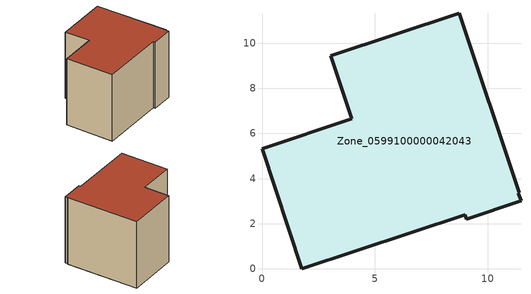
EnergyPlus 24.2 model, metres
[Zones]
Zone_0599100000042043
 floor ground (C_G): 11.34,3.35 11.47,3.02 9.05,2.21 8.99,2.4 1.76,0 0,5.32 3.98,6.64 3.05,9.43 8.73,11.33 11.39,3.37 z0
 wall outside (C_F): 3.98,6.64 0,5.32 1.76,0 8.99,2.4 9.05,2.21 11.47,3.02 11.34,3.35 11.39,3.37 8.73,11.33 3.05,9.43 3.98,6.64 z0:7.99
 roof outside (C_R): 11.39,3.37 8.73,11.33 3.05,9.43 3.98,6.64 0,5.32 1.76,0 8.99,2.4 9.05,2.21 11.47,3.02 11.34,3.35 z7.99
[BUILDING]
Pand.0599100000042043: North Axis=0; Terrain=City; Loads Convergence Tolerance Value=0.04; Temperature Convergence Tolerance Value=0.4; Solar Distribution=FullExterior; Maximum Number of Warmup Days=25; Minimum Number of Warmup Days=1
[Site:Location]
Rotterdam.The.Hague.AP_ZH_NLD Design_Conditions: Latitude=51.96; Longitude=4.45; Time Zone=1; Elevation=-4.5
[SITE:GROUNDTEMPERATURE:BUILDINGSURFACE]
18, 18, 18, 18, 18, 18, 18, 18, 18, 18, 18, 18
[MATERIAL] Thermal Absorptance=0.9; Solar Absorptance=0.7; Visible Absorptance=0.7
Name | Roughness | Thickness | Conductivity | Density | Specific Heat
G.TC.1975-1991 | MediumSmooth | 0.15 | 0.288461 | 540 | 1210
F.TC.1975-1991 | Rough | 0.3 | 0.230769 | 1920 | 840
R.TC.1975-1991 | MediumRough | 0.2 | 0.153846 | 1500 | 1000
[CONSTRUCTION]
C_G: G.TC.1975-1991
C_F: F.TC.1975-1991
C_R: R.TC.1975-1991
[ZONE]
Zone_0599100000042043: Type=1; Multiplier=1; Ceiling Height=Autocalculate; Volume=Autocalculate; Floor Area=autocalculate; Part of Total Floor Area=Yes
[ZONEINFILTRATION:DESIGNFLOWRATE]
Infil_Zone_0599100000042043: Zone or ZoneList or Space or SpaceList=Zone_0599100000042043; Schedule=AlwaysOn; Design Flow Rate Calculation Method=Flow/Area; Flow Rate per Floor Area=0.003; Constant Term Coefficient=1; Temperature Term Coefficient=0; Velocity Term Coefficient=0; Velocity Squared Term Coefficient=0
[HVACTEMPLATE:ZONE:IDEALLOADSAIRSYSTEM]
Zone_0599100000042043: Maximum Heating Supply Air Temperature=50; Minimum Cooling Supply Air Temperature=13; Maximum Heating Supply Air Humidity Ratio=0.0156; Minimum Cooling Supply Air Humidity Ratio=0.0077; Heating Limit=NoLimit; Cooling Limit=NoLimit; Dehumidification Control Type=ConstantSensibleHeatRatio; Cooling Sensible Heat Ratio=0.7; Dehumidification Setpoint=60; Humidification Control Type=None; Humidification Setpoint=30; Outdoor Air Method=None; Outdoor Air Flow Rate per Person=0.00944; Outdoor Air Flow Rate per Zone Floor Area=0; Outdoor Air Flow Rate per Zone=0; Demand Controlled Ventilation Type=None; Outdoor Air Economizer Type=NoEconomizer; Heat Recovery Type=None; Sensible Heat Recovery Effectiveness=0.7; Latent Heat Recovery Effectiveness=0.65
[ZONECONTROL:THERMOSTAT]
ThermostatControl_Zone_0599100000042043: Zone or ZoneList=Zone_0599100000042043; Control Type Schedule=DualSetpointControlType; Control 1=Thermostat_Zone_0599100000042043; Temperature Difference Between Cutout And Setpoint=0
[THERMOSTATSETPOINT:DUALSETPOINT]
Thermostat_Zone_0599100000042043: Heating Setpoint Temperature Schedule=HeatingSetpoint_Zone_0599100000042043; Cooling Setpoint Temperature Schedule=CoolingSetpoint_Zone_0599100000042043
[SCHEDULE:COMPACT]
HeatingSetpoint_Zone_0599100000042043: Through: 12/31, For: AllDays, Until: 24:00, 21
CoolingSetpoint_Zone_0599100000042043: Through: 12/31, For: AllDays, Until: 24:00, 24
DualSetpointControlType: Through: 12/31, For: AllDays, Until: 24:00, 4
AlwaysOn: Through: 12/31, For: AllDays, Until: 24:00, 1
